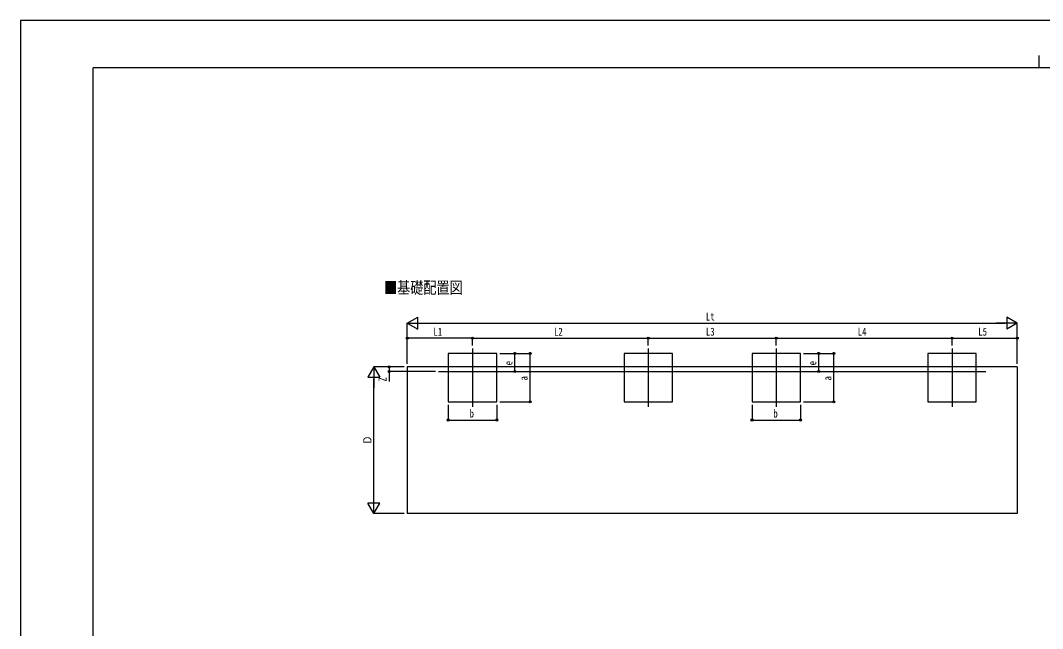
# Model space of a CAD drawing. Units: millimetres, scale not verified. Extents: x -16820 to 16820, y -11880 to 11880.
# Drawn here: x -16820 to 43, y 1843 to 11880 of the extents above; entities that cross this region are included whole.
import ezdxf
from ezdxf.enums import TextEntityAlignment as Align

# ---------------------------------------------------------------- set-up
doc = ezdxf.new("R2010")
doc.units = ezdxf.units.MM
doc.header["$LTSCALE"] = 60
for name, color, linetype in [('0-2_USER1', 3, 'Continuous'), ('0-3_YKK_12', 2, 'Continuous'), ('0-5_YKK_A1', 4, 'Continuous'), ('0-6_YKK_D', 6, 'Continuous'), ('0-7_YKK_ZWAK', 7, 'Continuous')]:
    doc.layers.add(name, color=color, linetype=linetype)
doc.styles.add('ＭＳ ゴシック', font='')
doc.styles.get('ＭＳ ゴシック').set_extended_font_data('MS Gothic')

msp = doc.modelspace()

# ---------------------------------------------------------------- linework, layer by layer
at = {"layer": '0-3_YKK_12'}
for p, q in [((-9362.17, 6466.55), (-9362.17, 5504.02)), ((-6462.17, 6466.55), (-6462.17, 5504.02)), ((-4350.17, 6466.55), (-4350.17, 5504.02)), ((-1450.17, 6466.55), (-1450.17, 5504.02)), ((-9920.84, 6085.29), (-891.5, 6085.29))]:
    msp.add_line(p, q, dxfattribs=at)
at = {"layer": '0-5_YKK_A1'}
for p, q in [((-10438.17, 6163.09), (-10438.17, 3741.21)), ((-374.17, 6163.09), (-10438.17, 6163.09)), ((-374.17, 6163.09), (-374.17, 3741.21)), ((-374.17, 3741.21), (-10438.17, 3741.21))]:
    msp.add_line(p, q, dxfattribs=at)
for points in [[(-9762.17, 5585.29), (-8962.17, 5585.29), (-8962.17, 6385.29), (-9762.17, 6385.29)], [(-6862.17, 5585.29), (-6062.17, 5585.29), (-6062.17, 6385.29), (-6862.17, 6385.29)], [(-4750.17, 5585.29), (-3950.17, 5585.29), (-3950.17, 6385.29), (-4750.17, 6385.29)], [(-1850.17, 5585.29), (-1050.17, 5585.29), (-1050.17, 6385.29), (-1850.17, 6385.29)]]:
    msp.add_lwpolyline(points, close=True, dxfattribs=at)
at = {"layer": '0-6_YKK_D'}
for p, q in [((-10438.17, 6885.29), (-10264.97, 6985.29)), ((-10264.97, 6785.29), (-10264.97, 6985.29)), ((-374.17, 6885.29), (-547.38, 6985.29)), ((-547.38, 6985.29), (-547.38, 6785.29)), ((-10438.17, 6213.09), (-10438.17, 6886.29)), ((-10438.17, 6885.29), (-10264.97, 6785.29)), ((-10438.17, 6885.29), (-10091.76, 6885.29)), ((-10238.17, 6885.29), (-574.17, 6885.29)), ((-374.17, 6885.29), (-720.58, 6885.29)), ((-374.17, 6885.29), (-547.38, 6785.29)), ((-374.17, 6213.09), (-374.17, 6886.29)), ((-10438.17, 6213.09), (-10438.17, 6636.29)), ((-9362.17, 6635.29), (-10438.17, 6635.29)), ((-9362.17, 6516.55), (-9362.17, 6636.29)), ((-9362.17, 6516.55), (-9362.17, 6636.29)), ((-9362.17, 6635.29), (-6462.17, 6635.29)), ((-6462.17, 6516.55), (-6462.17, 6636.29)), ((-6462.17, 6516.55), (-6462.17, 6636.29)), ((-6462.17, 6635.29), (-4350.17, 6635.29)), ((-4350.17, 6516.55), (-4350.17, 6636.29)), ((-4350.17, 6516.55), (-4350.17, 6636.29)), ((-4350.17, 6635.29), (-1450.17, 6635.29)), ((-1450.17, 6516.55), (-1450.17, 6636.29)), ((-1450.17, 6516.55), (-1450.17, 6636.29)), ((-1450.17, 6635.29), (-374.17, 6635.29)), ((-374.17, 6213.09), (-374.17, 6636.29)), ((-8912.17, 6385.29), (-8411.17, 6385.29)), ((-8911.17, 6385.29), (-8661.17, 6385.29)), ((-8662.17, 6085.29), (-8662.17, 6385.29)), ((-8412.17, 5585.29), (-8412.17, 6385.29)), ((-3900.17, 6385.29), (-3399.17, 6385.29)), ((-3899.17, 6385.29), (-3649.17, 6385.29)), ((-3650.17, 6085.29), (-3650.17, 6385.29)), ((-3400.17, 5585.29), (-3400.17, 6385.29)), ((-10988.17, 6163.09), (-11088.17, 5989.88)), ((-10488.17, 6163.09), (-10989.17, 6163.09)), ((-10988.17, 6163.09), (-10888.17, 5989.88)), ((-10988.17, 6163.09), (-10988.17, 5816.68)), ((-10488.17, 6163.09), (-10739.17, 6163.09)), ((-9974.28, 6085.29), (-10739.17, 6085.29)), ((-8773.36, 6085.29), (-8661.17, 6085.29)), ((-3761.36, 6085.29), (-3649.17, 6085.29)), ((-11088.17, 5989.88), (-10888.17, 5989.88)), ((-10988.17, 3941.21), (-10988.17, 5963.09)), ((-8912.17, 5585.29), (-8411.17, 5585.29)), ((-3900.17, 5585.29), (-3399.17, 5585.29)), ((-9762.17, 5538.2), (-9762.17, 5284.29)), ((-8962.17, 5536.27), (-8962.17, 5284.29)), ((-4750.17, 5538.2), (-4750.17, 5284.29)), ((-3950.17, 5536.27), (-3950.17, 5284.29)), ((-9762.17, 5285.29), (-8962.17, 5285.29)), ((-4750.17, 5285.29), (-3950.17, 5285.29)), ((-10988.17, 3741.21), (-10988.17, 4087.62)), ((-10988.17, 3741.21), (-11088.17, 3914.42)), ((-10888.17, 3914.42), (-11088.17, 3914.42)), ((-10988.17, 3741.21), (-10888.17, 3914.42)), ((-10488.17, 3741.21), (-10989.17, 3741.21))]:
    msp.add_line(p, q, dxfattribs=at)
msp.add_lwpolyline([(-10738.17, 6163.09), (-10738.17, 6085.29), (-10738.17, 5919.29)], dxfattribs=at)
for centre in [(-10438.17, 6635.29), (-9362.17, 6635.29), (-9362.17, 6635.29), (-6462.17, 6635.29), (-6462.17, 6635.29), (-4350.17, 6635.29), (-4350.17, 6635.29), (-1450.17, 6635.29), (-1450.17, 6635.29), (-374.17, 6635.29), (-8662.17, 6385.29), (-8412.17, 6385.29), (-3650.17, 6385.29), (-3400.17, 6385.29), (-10738.17, 6163.09), (-10738.17, 6085.29), (-8662.17, 6085.29), (-3650.17, 6085.29), (-8412.17, 5585.29), (-3400.17, 5585.29), (-9762.17, 5285.29), (-8962.17, 5285.29), (-4750.17, 5285.29), (-3950.17, 5285.29)]:
    msp.add_circle(centre, 17, dxfattribs=at)
at = {"layer": '0-7_YKK_ZWAK'}
for p, q in [((-19.92, 11300), (-19.92, 11100)), ((15580.08, 11100), (-15619.92, 11100)), ((-15619.92, -10100), (-15619.92, 11100))]:
    msp.add_line(p, q, dxfattribs=at)
msp.add_lwpolyline([(-16820, -11880), (16820, -11880), (16820, 11880), (-16820, 11880)], close=True, dxfattribs=at)

# ---------------------------------------------------------------- texts
at = {"layer": '0-2_USER1', "style": 'ＭＳ ゴシック', "width": 0.8}
msp.add_text('■基礎配置図', height=197.9, dxfattribs=at).set_placement((-10820.58, 7312.33), align=Align.BOTTOM_LEFT)
at = {"layer": '0-6_YKK_D', "style": 'ＭＳ ゴシック', "width": 0.8}
for s, p in [('Lt', (-5511.77, 6887.95)), ('L1', (-10005.77, 6636.29)), ('L2', (-8017.77, 6636.29)), ('L3', (-5511.77, 6637.95)), ('L4', (-3005.77, 6637.95)), ('L5', (-1017.77, 6637.95)), ('b', (-9410.17, 5286.95)), ('b', (-4398.17, 5286.95))]:
    msp.add_text(s, height=132, dxfattribs=at).set_placement(p, align=Align.BOTTOM_LEFT)
for s, p in [('e', (-8663.84, 6187.29)), ('e', (-3651.84, 6187.29)), ('Z', (-10739.17, 5920.29)), ('a', (-8413.84, 5937.29)), ('a', (-3401.84, 5937.29)), ('Ｄ', (-10989.17, 4880.15))]:
    msp.add_text(s, height=132, rotation=90, dxfattribs=at).set_placement(p, align=Align.BOTTOM_LEFT)

doc.saveas('drawing.dxf')
